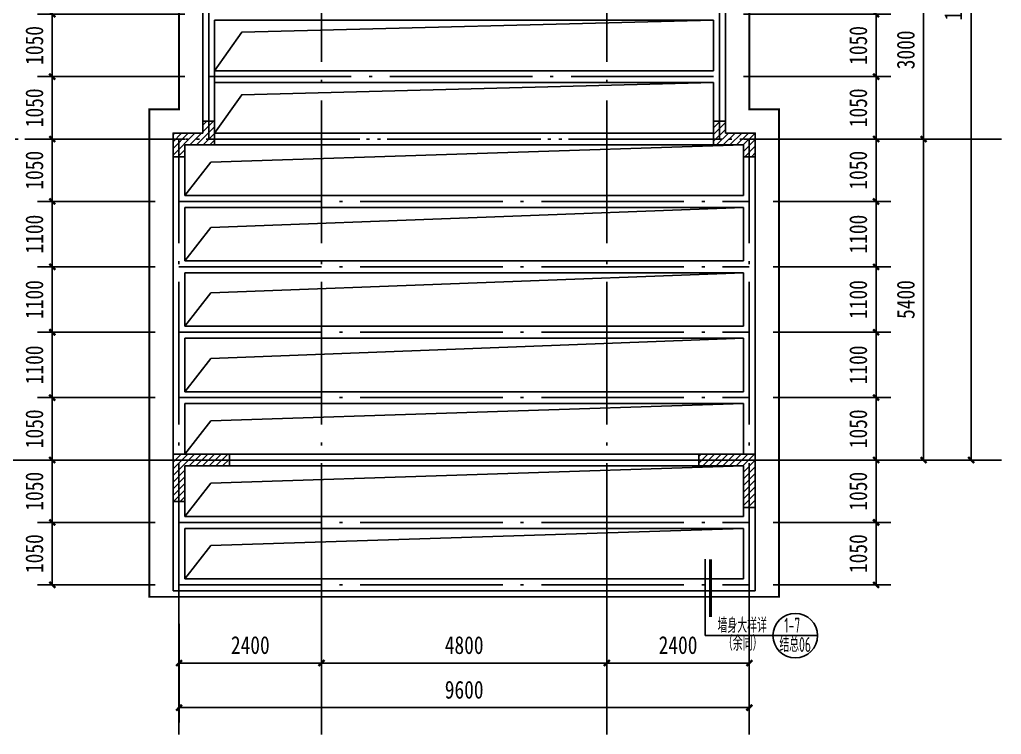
# Model space of a CAD drawing. Extents: x -144902 to 588294, y -160863 to 65494.
# Drawn here: x 112030 to 128555, y -129002 to -116978 of the extents above; entities that cross this region are included whole.
import ezdxf

# ---------------------------------------------------------------- set-up
doc = ezdxf.new("R2010")
doc.units = 0
doc.header["$LTSCALE"] = 100
doc.linetypes.add('ACAD_ISO04W100', pattern=[30.5, 24, -3, 0.5, -3])
doc.layers.get('0').update_dxf_attribs({"linetype": 'CONTINUOUS'})
doc.layers.get('Defpoints').update_dxf_attribs({"linetype": 'CONTINUOUS'})
for name, color, linetype in [('AXIS', 3, 'CONTINUOUS'), ('DOTE', 253, 'ACAD_ISO04W100'), ('HATCH', 254, 'CONTINUOUS'), ('x线脚', 6, 'CONTINUOUS'), ('梁', 4, 'CONTINUOUS'), ('砼墙', 3, 'CONTINUOUS'), ('索引', 7, 'CONTINUOUS'), ('零厚板', 7, 'CONTINUOUS')]:
    doc.layers.add(name, color=color, linetype=linetype)
doc.styles.add('DIM_FONT', font='SIMHEI.TTF', dxfattribs={"width": 0.8})
doc.styles.get("Standard").update_dxf_attribs({"font": 'tssdeng.shx', "width": 0.7, "bigfont": 'tssdchn.shx'})
doc.dimstyles.new('DIMN', dxfattribs={"dimtxt": 300, "dimasz": 100, "dimexe": 250, "dimexo": 300, "dimgap": 150, "dimtad": 1, "dimdec": 0, "dimzin": 0, "dimdsep": 46, "dimtxsty": 'DIM_FONT', "dimblk": 'ARCHTICK', "dimcen": 0.09, "dimclrt": 7, "dimazin": 2, "dimtfac": 1, "dimtdec": 0, "dimtix": 1, "dimtmove": 2, "dimatfit": 3, "dimfxl": 1, "dimtolj": 1, "dimtzin": 0, "dimarcsym": 0})
pattern_1 = [(45, (-165371.26, 161687.21), (-56.1266, 56.1266), [])]
pattern_2 = [(45, (-165371.26, 95348.545), (-56.1266, 56.1266), [])]

# ---------------------------------------------------------------- blocks, each defined once
blk = doc.blocks.new('_ArchTick')
at = {"color": 0, "linetype": 'ByBlock', "const_width": 0.4}
blk.add_lwpolyline([(-0.5, -0.5), (0.5, 0.5)], dxfattribs=at)
blk = doc.blocks.new('*D1543')
at = {"layer": 'AXIS', "color": 0, "lineweight": -2}
for p, q in [((5414, 2661), (5414, 1750)), ((7814, 2661), (7814, 1750)), ((5414, 2000), (7814, 2000))]:
    blk.add_line(p, q, dxfattribs=at)
at = {"layer": 'Defpoints', "color": 0}
for p in [(5414, 2961), (7814, 2961), (7814, 2000)]:
    blk.add_point(p, dxfattribs=at)
at = {"layer": 'AXIS', "color": 0, "lineweight": -2, "xscale": 100, "yscale": 100, "zscale": 100, "rotation": 180}
blk.add_blockref('_ArchTick', (5414, 2000), dxfattribs=at)
at = {"layer": 'AXIS', "color": 0, "lineweight": -2, "xscale": 100, "yscale": 100, "zscale": 100}
blk.add_blockref('_ArchTick', (7814, 2000), dxfattribs=at)
at = {"layer": 'AXIS', "color": 7, "insert": (6614, 2300), "char_height": 300, "attachment_point": 5, "style": 'DIM_FONT'}
blk.add_mtext('\\A1;2400', dxfattribs=at)
blk = doc.blocks.new('*D1553')
at = {"layer": 'AXIS', "color": 0, "lineweight": -2}
for p, q in [((5414, 2408), (5414, 999)), ((15014, 2408), (15014, 999)), ((5414, 1249), (15014, 1249))]:
    blk.add_line(p, q, dxfattribs=at)
at = {"layer": 'Defpoints', "color": 0}
for p in [(5414, 2708), (15014, 2708), (15014, 1249)]:
    blk.add_point(p, dxfattribs=at)
at = {"layer": 'AXIS', "color": 0, "lineweight": -2, "xscale": 100, "yscale": 100, "zscale": 100, "rotation": 180}
blk.add_blockref('_ArchTick', (5414, 1249), dxfattribs=at)
at = {"layer": 'AXIS', "color": 0, "lineweight": -2, "xscale": 100, "yscale": 100, "zscale": 100}
blk.add_blockref('_ArchTick', (15014, 1249), dxfattribs=at)
at = {"layer": 'AXIS', "color": 7, "insert": (10214, 1549), "char_height": 300, "attachment_point": 5, "style": 'DIM_FONT'}
blk.add_mtext('\\A1;9600', dxfattribs=at)
blk = doc.blocks.new('*D1555')
at = {"layer": 'AXIS', "color": 0, "lineweight": -2}
for p, q in [((15414, 21015), (18998, 21015)), ((18748, 5415), (18748, 21015)), ((15414, 5415), (18998, 5415))]:
    blk.add_line(p, q, dxfattribs=at)
at = {"layer": 'Defpoints', "color": 0}
for p in [(15114, 21015), (18748, 21015), (15114, 5415)]:
    blk.add_point(p, dxfattribs=at)
at = {"layer": 'AXIS', "color": 0, "lineweight": -2, "xscale": 100, "yscale": 100, "zscale": 100}
for p, rotation in [((18748, 21015), 90), ((18748, 5415), 270)]:
    blk.add_blockref('_ArchTick', p, dxfattribs=dict(at, rotation=rotation))
at = {"layer": 'AXIS', "color": 7, "insert": (18448, 13215), "char_height": 300, "attachment_point": 5, "rotation": 90, "style": 'DIM_FONT'}
blk.add_mtext('\\A1;15600', dxfattribs=at)
blk = doc.blocks.new('*D1556')
at = {"layer": 'AXIS', "color": 0, "lineweight": -2}
for p, q in [((14914, 13815), (18198, 13815)), ((17948, 10815), (17948, 13815)), ((14914, 10815), (18198, 10815))]:
    blk.add_line(p, q, dxfattribs=at)
at = {"layer": 'Defpoints', "color": 0}
for p in [(14614, 13815), (17948, 13815), (14614, 10815)]:
    blk.add_point(p, dxfattribs=at)
at = {"layer": 'AXIS', "color": 0, "lineweight": -2, "xscale": 100, "yscale": 100, "zscale": 100}
for p, rotation in [((17948, 13815), 90), ((17948, 10815), 270)]:
    blk.add_blockref('_ArchTick', p, dxfattribs=dict(at, rotation=rotation))
at = {"layer": 'AXIS', "color": 7, "insert": (17648, 12315), "char_height": 300, "attachment_point": 5, "rotation": 90, "style": 'DIM_FONT'}
blk.add_mtext('\\A1;3000', dxfattribs=at)
blk = doc.blocks.new('*D1557')
at = {"layer": 'AXIS', "color": 0, "lineweight": -2}
for p, q in [((15414, 10815), (18198, 10815)), ((17948, 5415), (17948, 10815)), ((15414, 5415), (18198, 5415))]:
    blk.add_line(p, q, dxfattribs=at)
at = {"layer": 'Defpoints', "color": 0}
for p in [(15114, 10815), (17948, 10815), (15114, 5415)]:
    blk.add_point(p, dxfattribs=at)
at = {"layer": 'AXIS', "color": 0, "lineweight": -2, "xscale": 100, "yscale": 100, "zscale": 100}
for p, rotation in [((17948, 10815), 90), ((17948, 5415), 270)]:
    blk.add_blockref('_ArchTick', p, dxfattribs=dict(at, rotation=rotation))
at = {"layer": 'AXIS', "color": 7, "insert": (17648, 8115), "char_height": 300, "attachment_point": 5, "rotation": 90, "style": 'DIM_FONT'}
blk.add_mtext('\\A1;5400', dxfattribs=at)
blk = doc.blocks.new('*D1560')
at = {"layer": 'AXIS', "color": 0, "lineweight": -2}
for p, q in [((7814, 2661), (7814, 1750)), ((12614, 2661), (12614, 1750)), ((7814, 2000), (12614, 2000))]:
    blk.add_line(p, q, dxfattribs=at)
at = {"layer": 'Defpoints', "color": 0}
for p in [(7814, 2961), (12614, 2961), (12614, 2000)]:
    blk.add_point(p, dxfattribs=at)
at = {"layer": 'AXIS', "color": 0, "lineweight": -2, "xscale": 100, "yscale": 100, "zscale": 100, "rotation": 180}
blk.add_blockref('_ArchTick', (7814, 2000), dxfattribs=at)
at = {"layer": 'AXIS', "color": 0, "lineweight": -2, "xscale": 100, "yscale": 100, "zscale": 100}
blk.add_blockref('_ArchTick', (12614, 2000), dxfattribs=at)
at = {"layer": 'AXIS', "color": 7, "insert": (10214, 2300), "char_height": 300, "attachment_point": 5, "style": 'DIM_FONT'}
blk.add_mtext('\\A1;4800', dxfattribs=at)
blk = doc.blocks.new('*D1561')
at = {"layer": 'AXIS', "color": 0, "lineweight": -2}
for p, q in [((12614, 2661), (12614, 1750)), ((15014, 2661), (15014, 1750)), ((12614, 2000), (15014, 2000))]:
    blk.add_line(p, q, dxfattribs=at)
at = {"layer": 'Defpoints', "color": 0}
for p in [(12614, 2961), (15014, 2961), (15014, 2000)]:
    blk.add_point(p, dxfattribs=at)
at = {"layer": 'AXIS', "color": 0, "lineweight": -2, "xscale": 100, "yscale": 100, "zscale": 100, "rotation": 180}
blk.add_blockref('_ArchTick', (12614, 2000), dxfattribs=at)
at = {"layer": 'AXIS', "color": 0, "lineweight": -2, "xscale": 100, "yscale": 100, "zscale": 100}
blk.add_blockref('_ArchTick', (15014, 2000), dxfattribs=at)
at = {"layer": 'AXIS', "color": 7, "insert": (13814, 2300), "char_height": 300, "attachment_point": 5, "style": 'DIM_FONT'}
blk.add_mtext('\\A1;2400', dxfattribs=at)
blk = doc.blocks.new('*D1563')
at = {"layer": 'AXIS', "color": 0, "lineweight": -2}
for p, q in [((15414, 4365), (17398, 4365)), ((17148, 3315), (17148, 4365)), ((15414, 3315), (17398, 3315))]:
    blk.add_line(p, q, dxfattribs=at)
at = {"layer": 'Defpoints', "color": 0}
for p in [(15114, 4365), (17148, 4365), (15114, 3315)]:
    blk.add_point(p, dxfattribs=at)
at = {"layer": 'AXIS', "color": 0, "lineweight": -2, "xscale": 100, "yscale": 100, "zscale": 100}
for p, rotation in [((17148, 4365), 90), ((17148, 3315), 270)]:
    blk.add_blockref('_ArchTick', p, dxfattribs=dict(at, rotation=rotation))
at = {"layer": 'AXIS', "color": 7, "insert": (16848, 3840), "char_height": 300, "attachment_point": 5, "rotation": 90, "style": 'DIM_FONT'}
blk.add_mtext('\\A1;1050', dxfattribs=at)
blk = doc.blocks.new('*D1564')
at = {"layer": 'AXIS', "color": 0, "lineweight": -2}
for p, q in [((15414, 5415), (17398, 5415)), ((17148, 4365), (17148, 5415)), ((15414, 4365), (17398, 4365))]:
    blk.add_line(p, q, dxfattribs=at)
at = {"layer": 'Defpoints', "color": 0}
for p in [(15114, 5415), (17148, 5415), (15114, 4365)]:
    blk.add_point(p, dxfattribs=at)
at = {"layer": 'AXIS', "color": 0, "lineweight": -2, "xscale": 100, "yscale": 100, "zscale": 100}
for p, rotation in [((17148, 5415), 90), ((17148, 4365), 270)]:
    blk.add_blockref('_ArchTick', p, dxfattribs=dict(at, rotation=rotation))
at = {"layer": 'AXIS', "color": 7, "insert": (16848, 4890), "char_height": 300, "attachment_point": 5, "rotation": 90, "style": 'DIM_FONT'}
blk.add_mtext('\\A1;1050', dxfattribs=at)
blk = doc.blocks.new('*D1565')
at = {"layer": 'AXIS', "color": 0, "lineweight": -2}
for p, q in [((15414, 6465), (17398, 6465)), ((17148, 5415), (17148, 6465)), ((15414, 5415), (17398, 5415))]:
    blk.add_line(p, q, dxfattribs=at)
at = {"layer": 'Defpoints', "color": 0}
for p in [(15114, 6465), (17148, 6465), (15114, 5415)]:
    blk.add_point(p, dxfattribs=at)
at = {"layer": 'AXIS', "color": 0, "lineweight": -2, "xscale": 100, "yscale": 100, "zscale": 100}
for p, rotation in [((17148, 6465), 90), ((17148, 5415), 270)]:
    blk.add_blockref('_ArchTick', p, dxfattribs=dict(at, rotation=rotation))
at = {"layer": 'AXIS', "color": 7, "insert": (16848, 5940), "char_height": 300, "attachment_point": 5, "rotation": 90, "style": 'DIM_FONT'}
blk.add_mtext('\\A1;1050', dxfattribs=at)
blk = doc.blocks.new('*D1566')
at = {"layer": 'AXIS', "color": 0, "lineweight": -2}
for p, q in [((15414, 7565), (17398, 7565)), ((17148, 6465), (17148, 7565)), ((15414, 6465), (17398, 6465))]:
    blk.add_line(p, q, dxfattribs=at)
at = {"layer": 'Defpoints', "color": 0}
for p in [(15114, 7565), (17148, 7565), (15114, 6465)]:
    blk.add_point(p, dxfattribs=at)
at = {"layer": 'AXIS', "color": 0, "lineweight": -2, "xscale": 100, "yscale": 100, "zscale": 100}
for p, rotation in [((17148, 7565), 90), ((17148, 6465), 270)]:
    blk.add_blockref('_ArchTick', p, dxfattribs=dict(at, rotation=rotation))
at = {"layer": 'AXIS', "color": 7, "insert": (16848, 7015), "char_height": 300, "attachment_point": 5, "rotation": 90, "style": 'DIM_FONT'}
blk.add_mtext('\\A1;1100', dxfattribs=at)
blk = doc.blocks.new('*D1567')
at = {"layer": 'AXIS', "color": 0, "lineweight": -2}
for p, q in [((15414, 8665), (17398, 8665)), ((17148, 7565), (17148, 8665)), ((15414, 7565), (17398, 7565))]:
    blk.add_line(p, q, dxfattribs=at)
at = {"layer": 'Defpoints', "color": 0}
for p in [(15114, 8665), (17148, 8665), (15114, 7565)]:
    blk.add_point(p, dxfattribs=at)
at = {"layer": 'AXIS', "color": 0, "lineweight": -2, "xscale": 100, "yscale": 100, "zscale": 100}
for p, rotation in [((17148, 8665), 90), ((17148, 7565), 270)]:
    blk.add_blockref('_ArchTick', p, dxfattribs=dict(at, rotation=rotation))
at = {"layer": 'AXIS', "color": 7, "insert": (16848, 8115), "char_height": 300, "attachment_point": 5, "rotation": 90, "style": 'DIM_FONT'}
blk.add_mtext('\\A1;1100', dxfattribs=at)
blk = doc.blocks.new('*D1568')
at = {"layer": 'AXIS', "color": 0, "lineweight": -2}
for p, q in [((15414, 9765), (17398, 9765)), ((17148, 8665), (17148, 9765)), ((15414, 8665), (17398, 8665))]:
    blk.add_line(p, q, dxfattribs=at)
at = {"layer": 'Defpoints', "color": 0}
for p in [(15114, 9765), (17148, 9765), (15114, 8665)]:
    blk.add_point(p, dxfattribs=at)
at = {"layer": 'AXIS', "color": 0, "lineweight": -2, "xscale": 100, "yscale": 100, "zscale": 100}
for p, rotation in [((17148, 9765), 90), ((17148, 8665), 270)]:
    blk.add_blockref('_ArchTick', p, dxfattribs=dict(at, rotation=rotation))
at = {"layer": 'AXIS', "color": 7, "insert": (16848, 9215), "char_height": 300, "attachment_point": 5, "rotation": 90, "style": 'DIM_FONT'}
blk.add_mtext('\\A1;1100', dxfattribs=at)
blk = doc.blocks.new('*D1569')
at = {"layer": 'AXIS', "color": 0, "lineweight": -2}
for p, q in [((15414, 10815), (17398, 10815)), ((17148, 9765), (17148, 10815)), ((15414, 9765), (17398, 9765))]:
    blk.add_line(p, q, dxfattribs=at)
at = {"layer": 'Defpoints', "color": 0}
for p in [(15114, 10815), (17148, 10815), (15114, 9765)]:
    blk.add_point(p, dxfattribs=at)
at = {"layer": 'AXIS', "color": 0, "lineweight": -2, "xscale": 100, "yscale": 100, "zscale": 100}
for p, rotation in [((17148, 10815), 90), ((17148, 9765), 270)]:
    blk.add_blockref('_ArchTick', p, dxfattribs=dict(at, rotation=rotation))
at = {"layer": 'AXIS', "color": 7, "insert": (16848, 10290), "char_height": 300, "attachment_point": 5, "rotation": 90, "style": 'DIM_FONT'}
blk.add_mtext('\\A1;1050', dxfattribs=at)
blk = doc.blocks.new('*D1570')
at = {"layer": 'AXIS', "color": 0, "lineweight": -2}
for p, q in [((14914, 11865), (17398, 11865)), ((17148, 10815), (17148, 11865)), ((14914, 10815), (17398, 10815))]:
    blk.add_line(p, q, dxfattribs=at)
at = {"layer": 'Defpoints', "color": 0}
for p in [(14614, 11865), (17148, 11865), (14614, 10815)]:
    blk.add_point(p, dxfattribs=at)
at = {"layer": 'AXIS', "color": 0, "lineweight": -2, "xscale": 100, "yscale": 100, "zscale": 100}
for p, rotation in [((17148, 11865), 90), ((17148, 10815), 270)]:
    blk.add_blockref('_ArchTick', p, dxfattribs=dict(at, rotation=rotation))
at = {"layer": 'AXIS', "color": 7, "insert": (16848, 11340), "char_height": 300, "attachment_point": 5, "rotation": 90, "style": 'DIM_FONT'}
blk.add_mtext('\\A1;1050', dxfattribs=at)
blk = doc.blocks.new('*D1571')
at = {"layer": 'AXIS', "color": 0, "lineweight": -2}
for p, q in [((14914, 12915), (17398, 12915)), ((17148, 11865), (17148, 12915)), ((14914, 11865), (17398, 11865))]:
    blk.add_line(p, q, dxfattribs=at)
at = {"layer": 'Defpoints', "color": 0}
for p in [(14614, 12915), (17148, 12915), (14614, 11865)]:
    blk.add_point(p, dxfattribs=at)
at = {"layer": 'AXIS', "color": 0, "lineweight": -2, "xscale": 100, "yscale": 100, "zscale": 100}
for p, rotation in [((17148, 12915), 90), ((17148, 11865), 270)]:
    blk.add_blockref('_ArchTick', p, dxfattribs=dict(at, rotation=rotation))
at = {"layer": 'AXIS', "color": 7, "insert": (16848, 12390), "char_height": 300, "attachment_point": 5, "rotation": 90, "style": 'DIM_FONT'}
blk.add_mtext('\\A1;1050', dxfattribs=at)
blk = doc.blocks.new('*D1577')
at = {"layer": 'AXIS', "color": 0, "lineweight": -2}
for p, q in [((5014, 4365), (3030, 4365)), ((3280, 3315), (3280, 4365)), ((5014, 3315), (3030, 3315))]:
    blk.add_line(p, q, dxfattribs=at)
at = {"layer": 'Defpoints', "color": 0}
for p in [(3280, 4365), (5314, 4365), (5314, 3315)]:
    blk.add_point(p, dxfattribs=at)
at = {"layer": 'AXIS', "color": 0, "lineweight": -2, "xscale": 100, "yscale": 100, "zscale": 100}
for p, rotation in [((3280, 4365), 90), ((3280, 3315), 270)]:
    blk.add_blockref('_ArchTick', p, dxfattribs=dict(at, rotation=rotation))
at = {"layer": 'AXIS', "color": 7, "insert": (2980, 3840), "char_height": 300, "attachment_point": 5, "rotation": 90, "style": 'DIM_FONT'}
blk.add_mtext('\\A1;1050', dxfattribs=at)
blk = doc.blocks.new('*D1578')
at = {"layer": 'AXIS', "color": 0, "lineweight": -2}
for p, q in [((5014, 5415), (3030, 5415)), ((3280, 4365), (3280, 5415)), ((5014, 4365), (3030, 4365))]:
    blk.add_line(p, q, dxfattribs=at)
at = {"layer": 'Defpoints', "color": 0}
for p in [(3280, 5415), (5314, 5415), (5314, 4365)]:
    blk.add_point(p, dxfattribs=at)
at = {"layer": 'AXIS', "color": 0, "lineweight": -2, "xscale": 100, "yscale": 100, "zscale": 100}
for p, rotation in [((3280, 5415), 90), ((3280, 4365), 270)]:
    blk.add_blockref('_ArchTick', p, dxfattribs=dict(at, rotation=rotation))
at = {"layer": 'AXIS', "color": 7, "insert": (2980, 4890), "char_height": 300, "attachment_point": 5, "rotation": 90, "style": 'DIM_FONT'}
blk.add_mtext('\\A1;1050', dxfattribs=at)
blk = doc.blocks.new('*D1579')
at = {"layer": 'AXIS', "color": 0, "lineweight": -2}
for p, q in [((5014, 6465), (3030, 6465)), ((3280, 5415), (3280, 6465)), ((5014, 5415), (3030, 5415))]:
    blk.add_line(p, q, dxfattribs=at)
at = {"layer": 'Defpoints', "color": 0}
for p in [(3280, 6465), (5314, 6465), (5314, 5415)]:
    blk.add_point(p, dxfattribs=at)
at = {"layer": 'AXIS', "color": 0, "lineweight": -2, "xscale": 100, "yscale": 100, "zscale": 100}
for p, rotation in [((3280, 6465), 90), ((3280, 5415), 270)]:
    blk.add_blockref('_ArchTick', p, dxfattribs=dict(at, rotation=rotation))
at = {"layer": 'AXIS', "color": 7, "insert": (2980, 5940), "char_height": 300, "attachment_point": 5, "rotation": 90, "style": 'DIM_FONT'}
blk.add_mtext('\\A1;1050', dxfattribs=at)
blk = doc.blocks.new('*D1580')
at = {"layer": 'AXIS', "color": 0, "lineweight": -2}
for p, q in [((5014, 7565), (3030, 7565)), ((3280, 6465), (3280, 7565)), ((5014, 6465), (3030, 6465))]:
    blk.add_line(p, q, dxfattribs=at)
at = {"layer": 'Defpoints', "color": 0}
for p in [(3280, 7565), (5314, 7565), (5314, 6465)]:
    blk.add_point(p, dxfattribs=at)
at = {"layer": 'AXIS', "color": 0, "lineweight": -2, "xscale": 100, "yscale": 100, "zscale": 100}
for p, rotation in [((3280, 7565), 90), ((3280, 6465), 270)]:
    blk.add_blockref('_ArchTick', p, dxfattribs=dict(at, rotation=rotation))
at = {"layer": 'AXIS', "color": 7, "insert": (2980, 7015), "char_height": 300, "attachment_point": 5, "rotation": 90, "style": 'DIM_FONT'}
blk.add_mtext('\\A1;1100', dxfattribs=at)
blk = doc.blocks.new('*D1581')
at = {"layer": 'AXIS', "color": 0, "lineweight": -2}
for p, q in [((5014, 8665), (3030, 8665)), ((3280, 7565), (3280, 8665)), ((5014, 7565), (3030, 7565))]:
    blk.add_line(p, q, dxfattribs=at)
at = {"layer": 'Defpoints', "color": 0}
for p in [(3280, 8665), (5314, 8665), (5314, 7565)]:
    blk.add_point(p, dxfattribs=at)
at = {"layer": 'AXIS', "color": 0, "lineweight": -2, "xscale": 100, "yscale": 100, "zscale": 100}
for p, rotation in [((3280, 8665), 90), ((3280, 7565), 270)]:
    blk.add_blockref('_ArchTick', p, dxfattribs=dict(at, rotation=rotation))
at = {"layer": 'AXIS', "color": 7, "insert": (2980, 8115), "char_height": 300, "attachment_point": 5, "rotation": 90, "style": 'DIM_FONT'}
blk.add_mtext('\\A1;1100', dxfattribs=at)
blk = doc.blocks.new('*D1582')
at = {"layer": 'AXIS', "color": 0, "lineweight": -2}
for p, q in [((5014, 9765), (3030, 9765)), ((3280, 8665), (3280, 9765)), ((5014, 8665), (3030, 8665))]:
    blk.add_line(p, q, dxfattribs=at)
at = {"layer": 'Defpoints', "color": 0}
for p in [(3280, 9765), (5314, 9765), (5314, 8665)]:
    blk.add_point(p, dxfattribs=at)
at = {"layer": 'AXIS', "color": 0, "lineweight": -2, "xscale": 100, "yscale": 100, "zscale": 100}
for p, rotation in [((3280, 9765), 90), ((3280, 8665), 270)]:
    blk.add_blockref('_ArchTick', p, dxfattribs=dict(at, rotation=rotation))
at = {"layer": 'AXIS', "color": 7, "insert": (2980, 9215), "char_height": 300, "attachment_point": 5, "rotation": 90, "style": 'DIM_FONT'}
blk.add_mtext('\\A1;1100', dxfattribs=at)
blk = doc.blocks.new('*D1583')
at = {"layer": 'AXIS', "color": 0, "lineweight": -2}
for p, q in [((5014, 10815), (3030, 10815)), ((3280, 9765), (3280, 10815)), ((5014, 9765), (3030, 9765))]:
    blk.add_line(p, q, dxfattribs=at)
at = {"layer": 'Defpoints', "color": 0}
for p in [(3280, 10815), (5314, 10815), (5314, 9765)]:
    blk.add_point(p, dxfattribs=at)
at = {"layer": 'AXIS', "color": 0, "lineweight": -2, "xscale": 100, "yscale": 100, "zscale": 100}
for p, rotation in [((3280, 10815), 90), ((3280, 9765), 270)]:
    blk.add_blockref('_ArchTick', p, dxfattribs=dict(at, rotation=rotation))
at = {"layer": 'AXIS', "color": 7, "insert": (2980, 10290), "char_height": 300, "attachment_point": 5, "rotation": 90, "style": 'DIM_FONT'}
blk.add_mtext('\\A1;1050', dxfattribs=at)
blk = doc.blocks.new('*D1584')
at = {"layer": 'AXIS', "color": 0, "lineweight": -2}
for p, q in [((5514, 11865), (3030, 11865)), ((3280, 10815), (3280, 11865)), ((5514, 10815), (3030, 10815))]:
    blk.add_line(p, q, dxfattribs=at)
at = {"layer": 'Defpoints', "color": 0}
for p in [(3280, 11865), (5814, 11865), (5814, 10815)]:
    blk.add_point(p, dxfattribs=at)
at = {"layer": 'AXIS', "color": 0, "lineweight": -2, "xscale": 100, "yscale": 100, "zscale": 100}
for p, rotation in [((3280, 11865), 90), ((3280, 10815), 270)]:
    blk.add_blockref('_ArchTick', p, dxfattribs=dict(at, rotation=rotation))
at = {"layer": 'AXIS', "color": 7, "insert": (2980, 11340), "char_height": 300, "attachment_point": 5, "rotation": 90, "style": 'DIM_FONT'}
blk.add_mtext('\\A1;1050', dxfattribs=at)
blk = doc.blocks.new('*D1585')
at = {"layer": 'AXIS', "color": 0, "lineweight": -2}
for p, q in [((5514, 12915), (3030, 12915)), ((3280, 11865), (3280, 12915)), ((5514, 11865), (3030, 11865))]:
    blk.add_line(p, q, dxfattribs=at)
at = {"layer": 'Defpoints', "color": 0}
for p in [(3280, 12915), (5814, 12915), (5814, 11865)]:
    blk.add_point(p, dxfattribs=at)
at = {"layer": 'AXIS', "color": 0, "lineweight": -2, "xscale": 100, "yscale": 100, "zscale": 100}
for p, rotation in [((3280, 12915), 90), ((3280, 11865), 270)]:
    blk.add_blockref('_ArchTick', p, dxfattribs=dict(at, rotation=rotation))
at = {"layer": 'AXIS', "color": 7, "insert": (2980, 12390), "char_height": 300, "attachment_point": 5, "rotation": 90, "style": 'DIM_FONT'}
blk.add_mtext('\\A1;1050', dxfattribs=at)
blk = doc.blocks.new('2012120611112042')
at = {"layer": 'HATCH'}
h = blk.add_hatch(dxfattribs=at)
h.set_pattern_fill('ANSI31', color=256, scale=25, style=0)
h.set_pattern_definition(pattern_2)
h.paths.add_polyline_path([(6013.6, 11114.8), (6013.6, 10714.8), (5513.6, 10714.8), (5513.6, 10514.8), (5313.6, 10514.8), (5313.6, 10914.8), (5813.6, 10914.8), (5813.6, 11114.8)])
h = blk.add_hatch(dxfattribs=at)
h.set_pattern_fill('ANSI31', color=256, scale=25, style=0)
h.set_pattern_definition(pattern_2)
h.paths.add_polyline_path([(14613.6, 11114.8), (14613.6, 10914.8), (15113.6, 10914.8), (15113.6, 10514.8), (14913.6, 10514.8), (14913.6, 10714.8), (14413.6, 10714.8), (14413.6, 11114.8)])
h = blk.add_hatch(dxfattribs=at)
h.set_pattern_fill('ANSI31', color=256, scale=25, style=0)
h.set_pattern_definition(pattern_1)
h.paths.add_polyline_path([(5313.6, 4715.3), (5313.6, 5514.8), (6263.6, 5514.8), (6263.6, 5314.8), (5513.6, 5314.8), (5513.6, 4715.3)])
h = blk.add_hatch(dxfattribs=at)
h.set_pattern_fill('ANSI31', color=256, scale=25, style=0)
h.set_pattern_definition(pattern_1)
h.paths.add_polyline_path([(14913.6, 4615.3), (14913.6, 5314.8), (14163.6, 5314.8), (14163.6, 5514.8), (15113.6, 5514.8), (15113.6, 4615.3)])
at = {"layer": 'AXIS'}
for p, q in [((17047.8, 10814.8), (19256.5, 10814.8)), ((17047.8, 5414.8), (19256.5, 5414.8)), ((5413.6, 2961.1), (5413.6, 800)), ((7813.6, 2961.1), (7813.6, 800)), ((12613.6, 2961.1), (12613.6, 800)), ((15013.6, 2961.1), (15013.6, 800))]:
    blk.add_line(p, q, dxfattribs=at)
at = {"layer": 'DOTE'}
for p, q in [((5913.6, 10814.8), (5913.6, 21323.4)), ((7813.6, 2961.1), (7813.6, 21323.4)), ((12613.6, 2961.1), (12613.6, 21323.4)), ((14513.6, 10814.8), (14513.6, 21323.4)), ((5913.6, 11864.8, 0), (14513.6, 11864.8, 0)), ((17606.8, 10814.8), (2125, 10814.8)), ((2820.4, 10814.8), (18302.3, 10814.8)), ((5413.6, 2961.1), (5413.6, 10814.8)), ((15013.6, 2961.1), (15013.6, 10814.8)), ((5413.6, 9764.8, 0), (15013.6, 9764.8, 0)), ((5413.6, 8664.8, 0), (15013.6, 8664.8, 0)), ((5413.6, 7564.8, 0), (15013.6, 7564.8, 0)), ((5413.6, 6464.8, 0), (15013.6, 6464.8, 0)), ((2125, 5414.8), (17606.8, 5414.8)), ((18302.3, 5414.8), (2820.4, 5414.8)), ((5413.6, 4364.8, 0), (15013.6, 4364.8, 0)), ((5413.6, 3314.8, 0), (15013.6, 3314.8, 0))]:
    blk.add_line(p, q, dxfattribs=at)
at = {"layer": '梁'}
for p, q in [((5813.6, 11114.8, 0), (5813.6, 13614.8, 0)), ((14613.6, 11114.8, 0), (14613.6, 13614.8, 0)), ((6013.6, 11114.8, 0), (6013.6, 12814.8, 0)), ((6013.6, 12814.8, 0), (14413.6, 12814.8, 0)), ((14413.6, 11964.8, 0), (14413.6, 12814.8, 0)), ((6013.6, 11964.8, 0), (14413.6, 11964.8, 0)), ((6013.6, 11764.8, 0), (14413.6, 11764.8, 0)), ((14413.6, 11114.8, 0), (14413.6, 11764.8, 0)), ((6013.6, 10914.8, 0), (14413.6, 10914.8, 0)), ((6013.6, 10714.8, 0), (14413.6, 10714.8, 0)), ((5313.6, 5514.8, 0), (5313.6, 10514.8, 0)), ((5513.6, 9864.8, 0), (5513.6, 10514.8, 0)), ((14913.6, 9864.8, 0), (14913.6, 10514.8, 0)), ((15113.6, 5514.8, 0), (15113.6, 10514.8, 0)), ((5513.6, 9864.8, 0), (14913.6, 9864.8, 0)), ((5513.6, 9664.8, 0), (14913.6, 9664.8, 0)), ((5513.6, 8764.8, 0), (5513.6, 9664.8, 0)), ((14913.6, 8764.8, 0), (14913.6, 9664.8, 0)), ((5513.6, 8764.8, 0), (14913.6, 8764.8, 0)), ((5513.6, 8564.8, 0), (14913.6, 8564.8, 0)), ((5513.6, 7664.8, 0), (5513.6, 8564.8, 0)), ((14913.6, 7664.8, 0), (14913.6, 8564.8, 0)), ((5513.6, 7664.8, 0), (14913.6, 7664.8, 0)), ((5513.6, 7464.8, 0), (14913.6, 7464.8, 0)), ((5513.6, 6564.8, 0), (5513.6, 7464.8, 0)), ((14913.6, 6564.8, 0), (14913.6, 7464.8, 0)), ((5513.6, 6564.8, 0), (14913.6, 6564.8, 0)), ((5513.6, 6364.8, 0), (14913.6, 6364.8, 0)), ((5513.6, 5514.8, 0), (5513.6, 6364.8, 0)), ((14913.6, 5514.8, 0), (14913.6, 6364.8, 0)), ((5513.6, 5514.8, 0), (14913.6, 5514.8, 0)), ((5513.6, 5314.8, 0), (14913.6, 5314.8, 0)), ((5313.6, 3214.8, 0), (5313.6, 4715.3, 0)), ((5513.6, 4464.8, 0), (5513.6, 4715.3, 0)), ((5513.6, 4464.8, 0), (14913.6, 4464.8, 0)), ((14913.6, 4464.8, 0), (14913.6, 4615.3, 0)), ((15113.6, 3214.8, 0), (15113.6, 4615.3, 0)), ((5513.6, 4264.8, 0), (14913.6, 4264.8, 0)), ((5513.6, 3414.8, 0), (5513.6, 4264.8, 0)), ((14913.6, 3414.8, 0), (14913.6, 4264.8, 0)), ((5513.6, 3414.8, 0), (14913.6, 3414.8, 0)), ((5313.6, 3214.8, 0), (15113.6, 3214.8, 0))]:
    blk.add_line(p, q, dxfattribs=at)
at = {"layer": '砼墙', "elevation": 0}
for points in [[(6013.6, 11114.8), (6013.6, 10714.8), (5513.6, 10714.8), (5513.6, 10514.8), (5313.6, 10514.8), (5313.6, 10914.8), (5813.6, 10914.8), (5813.6, 11114.8)], [(14613.6, 11114.8), (14613.6, 10914.8), (15113.6, 10914.8), (15113.6, 10514.8), (14913.6, 10514.8), (14913.6, 10714.8), (14413.6, 10714.8), (14413.6, 11114.8)], [(5313.6, 4715.3), (5313.6, 5514.8), (6263.6, 5514.8), (6263.6, 5314.8), (5513.6, 5314.8), (5513.6, 4715.3)], [(14913.6, 4615.3), (14913.6, 5314.8), (14163.6, 5314.8), (14163.6, 5514.8), (15113.6, 5514.8), (15113.6, 4615.3)]]:
    blk.add_lwpolyline(points, close=True, dxfattribs=at)
at = {"layer": '零厚板', "elevation": 0}
for points in [[(14413.6, 12814.8), (6470.4, 12610.8), (6013.6, 11964.8)], [(14413.6, 11764.8), (6470.4, 11560.8), (6013.6, 10914.8)], [(14913.6, 10714.8), (5949.6, 10425.1), (5513.6, 9864.8)], [(14913.6, 9664.8), (5949.6, 9325.1), (5513.6, 8764.8)], [(14913.6, 8564.8), (5949.6, 8225.1), (5513.6, 7664.8)], [(14913.6, 7464.8), (5949.6, 7125.1), (5513.6, 6564.8)], [(14913.6, 6364.8), (5949.6, 6075.1), (5513.6, 5514.8)], [(14913.6, 5314.8), (5949.6, 5025.1), (5513.6, 4464.8)], [(14913.6, 4264.8), (5949.6, 3975.1), (5513.6, 3414.8)]]:
    blk.add_lwpolyline(points, dxfattribs=at)
at = {"layer": 'AXIS'}
for p1, p2, distance, picture, middle in [((15113.6, 5414.8), (15113.6, 21014.8), -3633.9, '*D1555', (18447.5, 13214.8)), ((14613.6, 10814.8), (14613.6, 13814.8), -3333.9, '*D1556', (17647.5, 12314.8)), ((15113.6, 5414.8), (15113.6, 10814.8), -2833.9, '*D1557', (17647.5, 8114.8)), ((5413.6, 2961.1), (7813.6, 2961.1), -961.1, '*D1543', (6613.6, 2300)), ((7813.6, 2961.1), (12613.6, 2961.1), -961.1, '*D1560', (10213.6, 2300)), ((12613.6, 2961.1), (15013.6, 2961.1), -961.1, '*D1561', (13813.6, 2300))]:
    dim = blk.add_aligned_dim(p1=p1, p2=p2, distance=distance, dimstyle='DIMN', dxfattribs=at)
    dim.commit()
    dim.dimension.update_dxf_attribs({"geometry": picture, "text_midpoint": middle})
for base, p1, p2, picture, middle in [((3279.8, 12914.8), (5813.6, 11864.8), (5813.6, 12914.8), '*D1585', (2979.8, 12389.8)), ((17147.5, 12914.8), (14613.6, 11864.8), (14613.6, 12914.8), '*D1571', (16847.5, 12389.8)), ((3279.8, 11864.8), (5813.6, 10814.8), (5813.6, 11864.8), '*D1584', (2979.8, 11339.8)), ((17147.5, 11864.8), (14613.6, 10814.8), (14613.6, 11864.8), '*D1570', (16847.5, 11339.8)), ((3279.8, 10814.8), (5313.6, 9764.8), (5313.6, 10814.8), '*D1583', (2979.8, 10289.8)), ((17147.5, 10814.8), (15113.6, 9764.8), (15113.6, 10814.8), '*D1569', (16847.5, 10289.8)), ((3279.8, 9764.8), (5313.6, 8664.8), (5313.6, 9764.8), '*D1582', (2979.8, 9214.8)), ((17147.5, 9764.8), (15113.6, 8664.8), (15113.6, 9764.8), '*D1568', (16847.5, 9214.8)), ((3279.8, 8664.8), (5313.6, 7564.8), (5313.6, 8664.8), '*D1581', (2979.8, 8114.8)), ((17147.5, 8664.8), (15113.6, 7564.8), (15113.6, 8664.8), '*D1567', (16847.5, 8114.8)), ((3279.8, 7564.8), (5313.6, 6464.8), (5313.6, 7564.8), '*D1580', (2979.8, 7014.8)), ((17147.5, 7564.8), (15113.6, 6464.8), (15113.6, 7564.8), '*D1566', (16847.5, 7014.8)), ((3279.8, 6464.8), (5313.6, 5414.8), (5313.6, 6464.8), '*D1579', (2979.8, 5939.8)), ((17147.5, 6464.8), (15113.6, 5414.8), (15113.6, 6464.8), '*D1565', (16847.5, 5939.8)), ((3279.8, 5414.8), (5313.6, 4364.8), (5313.6, 5414.8), '*D1578', (2979.8, 4889.8)), ((17147.5, 5414.8), (15113.6, 4364.8), (15113.6, 5414.8), '*D1564', (16847.5, 4889.8)), ((3279.8, 4364.8), (5313.6, 3314.8), (5313.6, 4364.8), '*D1577', (2979.8, 3839.8)), ((17147.5, 4364.8), (15113.6, 3314.8), (15113.6, 4364.8), '*D1563', (16847.5, 3839.8))]:
    dim = blk.add_linear_dim(base=base, p1=p1, p2=p2, angle=90, dimstyle='DIMN', dxfattribs=at)
    dim.commit()
    dim.dimension.update_dxf_attribs({"geometry": picture, "text_midpoint": middle})
dim = blk.add_linear_dim(base=(15013.6, 1249), p1=(5413.6, 2708), p2=(15013.6, 2708), dimstyle='DIMN', dxfattribs=at)
dim.commit()
dim.dimension.update_dxf_attribs({"geometry": '*D1553', "text_midpoint": (10213.6, 1549)})

msp = doc.modelspace()

# ---------------------------------------------------------------- linework, layer by layer
at = {"color": 6}
msp.add_line((124603.25, -127340.729, 0.088), (125460.137, -127340.729, 0.088), dxfattribs=at)
msp.add_circle((125085.137, -127340.729, 0.088), 375, dxfattribs=at)
at = {"layer": 'x线脚', "const_width": 30}
msp.add_lwpolyline([(114212.401, -118486.855), (114212.401, -126686.855), (124812.401, -126686.855), (124812.401, -118486.855), (124312.401, -118486.855), (124312.401, -110986.855), (123812.401, -110986.855), (123812.401, -108286.855), (115212.401, -108286.855), (115212.401, -110986.855), (114712.401, -110986.855), (114712.401, -118486.855)], close=True, dxfattribs=at)
at = {"layer": '索引', "color": 6, "ltscale": 5}
for p, q in [((123570.756, -126056.254, 0.088), (123570.756, -127340.729, 0.088)), ((123570.756, -127340.729, 0.088), (124603.25, -127340.729, 0.088))]:
    msp.add_line(p, q, dxfattribs=at)
at = {"layer": '索引', "color": 6, "ltscale": 5, "const_width": 50}
msp.add_lwpolyline([(123658.584, -127029.663), (123658.568, -126059.187)], dxfattribs=at)

# ---------------------------------------------------------------- block references
msp.add_blockref('2012120611112042', (109298.765, -129801.651))

# ---------------------------------------------------------------- texts
at = {"layer": '索引', "color": 6, "ltscale": 5}
for s, width, p in [('墙身大样详', 0.7, (123777.536, -127293.796, 0.088)), ('1-7', 0.6, (124900.88, -127290.516, 0.088)), ('（余同）', 0.7, (123868.452, -127591.801, 0.088)), ('结总06', 0.6, (124819.401, -127615.628, 0.088))]:
    msp.add_text(s, height=250, dxfattribs=dict(at, width=width)).set_placement(p)

doc.saveas('drawing.dxf')
